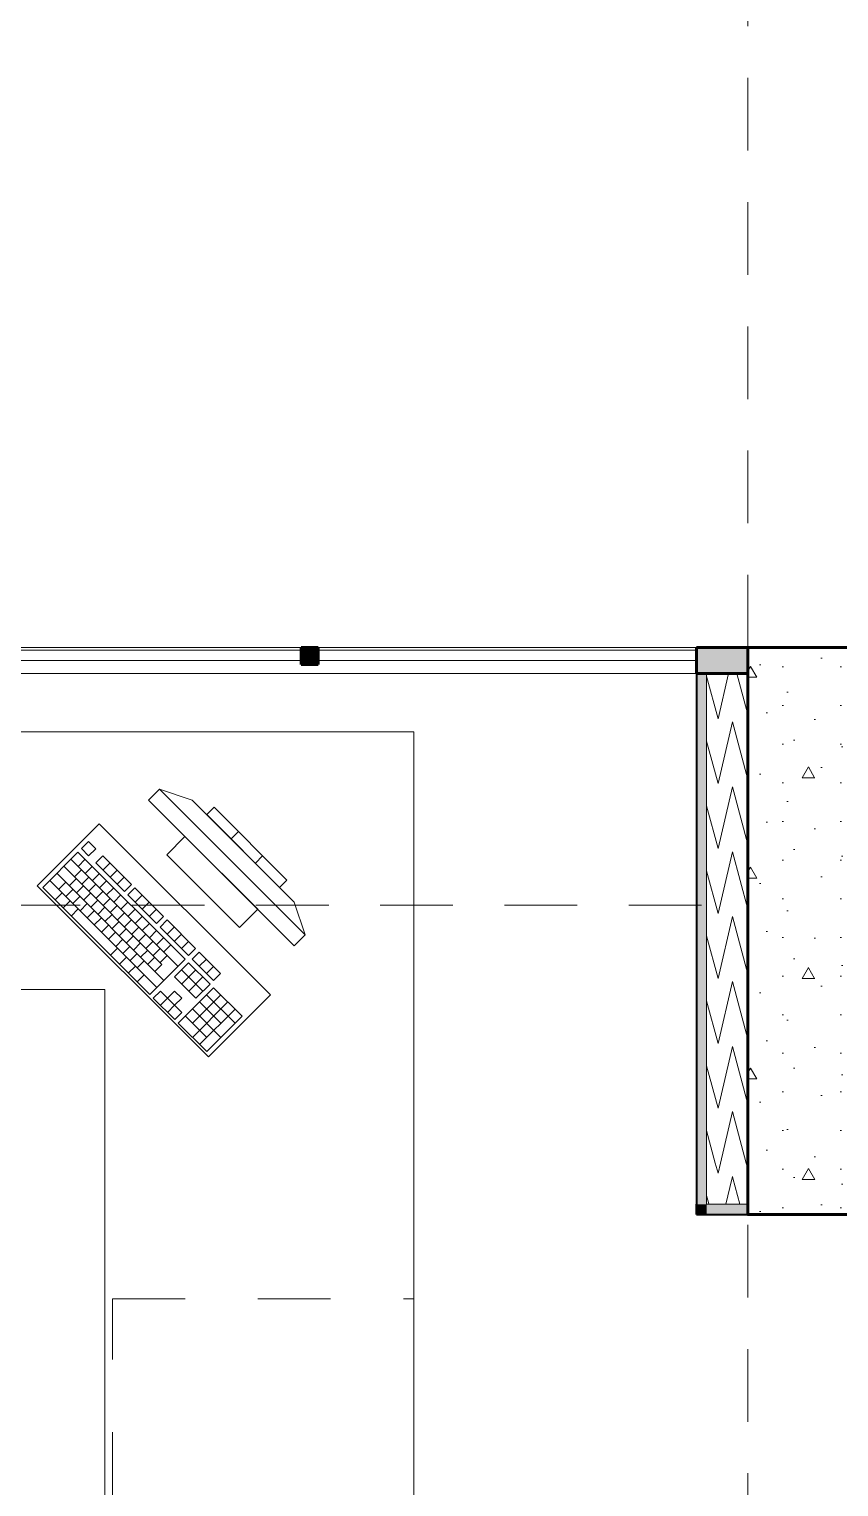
# Model space of a CAD drawing. Header units: inches. Extents: x -38 to 5698, y -33 to 92.
# Drawn here: x 114.175 to 115.746, y 15.771 to 18.6 of the extents above; entities that cross this region are included whole.
import ezdxf

# ---------------------------------------------------------------- set-up
doc = ezdxf.new("R2010")
doc.units = ezdxf.units.IN
doc.header["$MEASUREMENT"] = 0
doc.set_wipeout_variables(frame=1)
for name, pattern in [('Hidden Line', [0.195611, 0.141111, -0.0545]), ('Rayas', [0.282222, 0.141111, -0.141111]), ('Wipeout_Contour', [1, 0, -1])]:
    doc.linetypes.add(name, pattern=pattern)
for name, color, linetype in [('02 _ ARQ _ ZON _ Espacio.3D', 7, 'Continuous'), ('08 _ STR _ EXT _ 06 Columnas', 7, 'Continuous'), ('08 _ STR _ EXT _ 09 Vigas', 7, 'Continuous'), ('Acabado - Muros', 7, 'Continuous'), ('Estructura - 04 MURO', 253, 'Continuous'), ('Interior - Mobiliario', 7, 'Continuous')]:
    doc.layers.add(name, color=color, linetype=linetype)

# ---------------------------------------------------------------- blocks, each defined once
blk = doc.blocks.new('*X53', base_point=(804.059, 0))
at = {"layer": 'Estructura - 04 MURO', "color": 9, "linetype": 'Continuous', "lineweight": 5}
for p, q in [((827.0658, 16.3998), (827.0712, 16.38)), ((827.0712, 16.38), (827.0758, 16.3998)), ((827.1258, 16.3998), (827.1265, 16.3973)), ((827.0978, 16.3686), (827.099, 16.3739)), ((827.099, 16.3739), (827.0999, 16.3707)), ((827.049, 16.3367), (827.0526, 16.3234))]:
    blk.add_line(p, q, dxfattribs=at)
blk = doc.blocks.new('*X54', base_point=(804.059, 0))
at = {"layer": 'Estructura - 04 MURO', "color": 9, "linetype": 'Continuous', "lineweight": 5}
for p, q in [((827.1265, 16.3973), (827.129, 16.3881)), ((827.0865, 16.3198), (827.0978, 16.3686)), ((827.0999, 16.3707), (827.1135, 16.3198)), ((827.0526, 16.3234), (827.0535, 16.3198))]:
    blk.add_line(p, q, dxfattribs=at)
blk = doc.blocks.new('*X55', base_point=(804.059, 0))
at = {"layer": 'Estructura - 04 MURO', "color": 9, "linetype": 'Continuous', "lineweight": 5}
for p, q in [((827.049, 17.3447), (827.0712, 17.262)), ((827.0712, 17.262), (827.0916, 17.35)), ((827.1076, 17.35), (827.129, 17.2701)), ((827.0712, 17.136), (827.099, 17.2559)), ((827.099, 17.2559), (827.129, 17.1441)), ((827.049, 17.2187), (827.0712, 17.136)), ((827.0712, 17.01), (827.099, 17.1299)), ((827.099, 17.1299), (827.129, 17.0181)), ((827.049, 17.0927), (827.0712, 17.01)), ((827.0712, 16.884), (827.099, 17.0039)), ((827.099, 17.0039), (827.129, 16.8921)), ((827.049, 16.9667), (827.0712, 16.884)), ((827.0712, 16.758), (827.099, 16.8779)), ((827.099, 16.8779), (827.129, 16.7661)), ((827.049, 16.8407), (827.0712, 16.758)), ((827.0712, 16.632), (827.099, 16.7519)), ((827.099, 16.7519), (827.129, 16.6401)), ((827.049, 16.7147), (827.0712, 16.632)), ((827.0712, 16.506), (827.099, 16.6259)), ((827.099, 16.6259), (827.129, 16.5141)), ((827.049, 16.5887), (827.0712, 16.506)), ((827.0758, 16.3998), (827.099, 16.4999)), ((827.099, 16.4999), (827.1258, 16.3998)), ((827.049, 16.4627), (827.0658, 16.3998))]:
    blk.add_line(p, q, dxfattribs=at)

msp = doc.modelspace()

# ---------------------------------------------------------------- hatches: boundary and pattern name
at = {"layer": '08 _ STR _ EXT _ 06 Columnas', "linetype": 'Continuous', "lineweight": 9}
h = msp.add_hatch(dxfattribs=at)
h.set_pattern_fill('HORMIGÓN_EN_MASA_0002', style=0, pattern_type=2)
h.set_pattern_definition([(0, (92.5, 3e-09), (0, 0.3897114), [0.024375, -0.200625]), (0, (92.6125, 0.19486), (0, 0.3897114), [0.024375, -0.200625]), (60, (92.5, 3e-09), (-0.3375, 0.1948557), [0.024375, -0.200625]), (60, (92.725, 3e-09), (-0.3375, 0.1948557), [0.024375, -0.200625]), (120, (92.5244, 3e-09), (0.3375, 0.1948557), [0.024375, -0.200625]), (120, (92.7494, 3e-09), (0.3375, 0.1948557), [0.024375, -0.200625]), (0, (92.500015, 0.0375), (0, 0.075), [0, -0.075, 0, -0.1125]), (45, (92.537515, 0.0375), (-0.053033, 0.053033), [0, -0.05625, 0, -0.09375])])
h.paths.add_polyline_path([(116.67, 17.4), (115.57, 17.4), (115.57, 16.2998), (116.07, 16.2999), (116.07, 16.9), (116.67, 16.9001)])
at = {"layer": 'Estructura - 04 MURO', "linetype": 'Continuous', "lineweight": 9}
for points in [[(115.47, 16.3198), (115.47, 16.2998), (115.49, 16.3198)], [(115.49, 16.3198), (115.47, 16.2998), (115.49, 16.2998), (115.49, 16.3198)], [(115.49, 16.2998), (115.57, 16.2998), (115.57, 16.3198), (115.49, 16.3198)]]:
    msp.add_hatch(color=252, dxfattribs=at).paths.add_polyline_path(points)

# ---------------------------------------------------------------- linework, layer by layer
at = {"layer": '02 _ ARQ _ ZON _ Espacio.3D', "color": 254, "linetype": 'Continuous', "lineweight": 0, "flags": 128}
msp.add_lwpolyline([(143.92, 29.7), (115.57, 29.7), (112.57, 29.7), (112.57, 17.4), (137.07, 17.4)], dxfattribs=at)
msp.add_lwpolyline([(104.8201, 17.35), (104.8201, 6.45), (117.6487, 6.4499), (117.6487, 7.7), (117.7931, 7.7), (117.793, 6.45), (122.1232, 6.45), (122.1232, 7.7), (122.57, 7.7), (122.57, 16.9), (122.57, 17.4), (116.67, 17.4), (116.67, 16.9), (116.07, 16.9), (116.07, 16.2999), (115.57, 16.2999), (115.57, 17.4), (112.57, 17.4), (112.57, 16.0999), (108.57, 16.0998), (108.57, 17.35)], close=True, dxfattribs=at)
at = {"layer": '08 _ STR _ EXT _ 06 Columnas', "color": 7, "linetype": 'Continuous', "lineweight": 60, "flags": 128}
msp.add_lwpolyline([(116.67, 17.4), (115.57, 17.4), (115.57, 16.2998), (116.07, 16.2999), (116.07, 16.9), (116.67, 16.9001)], close=True, dxfattribs=at)
at = {"layer": '08 _ STR _ EXT _ 09 Vigas', "color": 251, "linetype": 'Hidden Line', "lineweight": 13}
for p, q in [((115.57, 17.4), (115.57, 29.7)), ((109.07, 16.9), (115.57, 16.9)), ((115.57, 7.7), (115.57, 16.9))]:
    msp.add_line(p, q, dxfattribs=at)
at = {"layer": 'Acabado - Muros', "color": 7, "linetype": 'Continuous', "lineweight": 60}
msp.add_line((115.57, 17.4), (115.57, 17.35), dxfattribs=at)
at = {"layer": 'Estructura - 04 MURO', "color": 143, "linetype": 'Continuous', "lineweight": 5}
for p, q in [((115.49, 17.35), (115.49, 16.3998)), ((115.49, 16.3998), (115.49, 16.3198)), ((115.49, 16.3998), (115.49, 16.3198)), ((115.49, 16.3198), (115.57, 16.3198))]:
    msp.add_line(p, q, dxfattribs=at)
at = {"layer": 'Estructura - 04 MURO', "color": 143, "linetype": 'Continuous', "lineweight": 5, "flags": 128}
msp.add_lwpolyline([(115.49, 17.35), (115.57, 17.35)], dxfattribs=at)
at = {"layer": 'Estructura - 04 MURO', "color": 7, "linetype": 'Continuous', "lineweight": 40, "flags": 128}
for points in [[(115.47, 16.2998), (115.47, 16.3198)], [(115.47, 16.2998), (115.57, 16.2998)]]:
    msp.add_lwpolyline(points, dxfattribs=at)
at = {"layer": 'Interior - Mobiliario', "color": 175, "linetype": 'Continuous', "lineweight": 13}
for p, q in [((114.4282, 17.1254), (114.407, 17.1042)), ((114.711, 16.8426), (114.4282, 17.1254)), ((114.4282, 17.1254), (114.4918, 17.1042)), ((114.407, 17.1042), (114.6898, 16.8214)), ((114.4918, 17.1042), (114.6898, 16.9062)), ((114.5343, 17.0901), (114.5201, 17.0759)), ((114.6757, 16.9486), (114.5343, 17.0901)), ((114.5201, 17.0759), (114.6615, 16.9345)), ((114.4777, 17.0335), (114.4423, 16.9981)), ((114.6191, 16.8921), (114.4777, 17.0335)), ((114.5673, 17.0288), (114.5814, 17.0429)), ((114.2702, 17.0031), (114.2017, 16.9345)), ((114.478, 16.7954), (114.2702, 17.0031)), ((114.2908, 17.0237), (114.2771, 17.01)), ((114.2771, 17.01), (114.2909, 16.9961)), ((114.3047, 17.0098), (114.2908, 17.0237)), ((114.2909, 16.9961), (114.3047, 17.0098)), ((114.2428, 16.9757), (114.4332, 16.7853)), ((114.2565, 16.9894), (114.4642, 16.7817)), ((114.2704, 16.9755), (114.2841, 16.9893)), ((114.2842, 16.9617), (114.2979, 16.9754)), ((114.3185, 16.996), (114.3048, 16.9823)), ((114.3048, 16.9823), (114.3602, 16.9269)), ((114.3739, 16.9406), (114.3185, 16.996)), ((114.3186, 16.9684), (114.3324, 16.9821)), ((114.4423, 16.9981), (114.5838, 16.8567)), ((114.6144, 16.9816), (114.6285, 16.9958)), ((114.2154, 16.9482), (114.4231, 16.7405)), ((114.2291, 16.962), (114.4368, 16.7543)), ((114.2327, 16.9309), (114.2464, 16.9447)), ((114.2533, 16.9377), (114.267, 16.9514)), ((114.2636, 16.9549), (114.2773, 16.9686)), ((114.2774, 16.9411), (114.2911, 16.9548)), ((114.2981, 16.9478), (114.3118, 16.9616)), ((114.3119, 16.934), (114.3256, 16.9477)), ((114.3325, 16.9546), (114.3462, 16.9683)), ((114.3463, 16.9407), (114.36, 16.9544)), ((114.6615, 16.9345), (114.6757, 16.9486)), ((114.2017, 16.9345), (114.4094, 16.7268)), ((114.2259, 16.9103), (114.2396, 16.924)), ((114.2465, 16.9171), (114.2603, 16.9308)), ((114.2604, 16.9032), (114.2741, 16.917)), ((114.2672, 16.9239), (114.2809, 16.9376)), ((114.281, 16.91), (114.2947, 16.9237)), ((114.2913, 16.9272), (114.305, 16.9409)), ((114.3051, 16.9134), (114.3188, 16.9271)), ((114.3258, 16.9202), (114.3395, 16.9339)), ((114.3396, 16.9063), (114.3533, 16.92)), ((114.3602, 16.9269), (114.3739, 16.9406)), ((114.3808, 16.9337), (114.3671, 16.92)), ((114.3671, 16.92), (114.4225, 16.8646)), ((114.4362, 16.8783), (114.3808, 16.9337)), ((114.381, 16.9061), (114.3947, 16.9198)), ((114.2415, 16.8947), (114.2552, 16.9084)), ((114.2571, 16.8791), (114.2708, 16.8929)), ((114.2742, 16.8894), (114.288, 16.9031)), ((114.2881, 16.8755), (114.3018, 16.8893)), ((114.2949, 16.8962), (114.3086, 16.9099)), ((114.3087, 16.8823), (114.3224, 16.8961)), ((114.319, 16.8995), (114.3327, 16.9132)), ((114.3328, 16.8857), (114.3465, 16.8994)), ((114.3535, 16.8925), (114.3672, 16.9062)), ((114.3673, 16.8786), (114.381, 16.8923)), ((114.3948, 16.8923), (114.4085, 16.906)), ((114.4086, 16.8784), (114.4224, 16.8921)), ((114.5838, 16.8567), (114.6191, 16.8921)), ((114.711, 16.8426), (114.6898, 16.9062)), ((114.3019, 16.8617), (114.3156, 16.8754)), ((114.3158, 16.8479), (114.3295, 16.8616)), ((114.3226, 16.8685), (114.3363, 16.8822)), ((114.3364, 16.8546), (114.3501, 16.8684)), ((114.3467, 16.8718), (114.3604, 16.8855)), ((114.3605, 16.858), (114.3742, 16.8717)), ((114.3812, 16.8648), (114.3949, 16.8785)), ((114.395, 16.8509), (114.4087, 16.8646)), ((114.4225, 16.8646), (114.4362, 16.8783)), ((114.4431, 16.8714), (114.4294, 16.8576)), ((114.4985, 16.816), (114.4431, 16.8714)), ((114.3296, 16.834), (114.3433, 16.8477)), ((114.3435, 16.8202), (114.3572, 16.8339)), ((114.3503, 16.8408), (114.364, 16.8545)), ((114.3641, 16.8269), (114.3778, 16.8407)), ((114.3744, 16.8441), (114.3881, 16.8578)), ((114.3882, 16.8303), (114.4019, 16.844)), ((114.4021, 16.8164), (114.4158, 16.8301)), ((114.4088, 16.8371), (114.4226, 16.8508)), ((114.4227, 16.8232), (114.4364, 16.8369)), ((114.4294, 16.8576), (114.4848, 16.8022)), ((114.4433, 16.8438), (114.457, 16.8575)), ((114.4571, 16.8299), (114.4708, 16.8437)), ((114.471, 16.8161), (114.4847, 16.8298)), ((114.6898, 16.8214), (114.711, 16.8426)), ((114.3332, 16.803), (114.3469, 16.8167)), ((114.3573, 16.8063), (114.371, 16.82)), ((114.3712, 16.7925), (114.3849, 16.8062)), ((114.378, 16.8131), (114.3917, 16.8268)), ((114.3918, 16.7993), (114.4055, 16.813)), ((114.4159, 16.8026), (114.4296, 16.8163)), ((114.4298, 16.7887), (114.4435, 16.8024)), ((114.4365, 16.8094), (114.4503, 16.8231)), ((114.4848, 16.8022), (114.4985, 16.816)), ((114.5054, 16.809), (114.4917, 16.7953)), ((114.547, 16.7675), (114.5054, 16.809)), ((114.3505, 16.7857), (114.3642, 16.7994)), ((114.3678, 16.7684), (114.3816, 16.7821)), ((114.385, 16.7786), (114.3987, 16.7923)), ((114.4057, 16.7854), (114.4194, 16.7991)), ((114.4094, 16.7268), (114.478, 16.7954)), ((114.4195, 16.7716), (114.4332, 16.7853)), ((114.4849, 16.7885), (114.4574, 16.761)), ((114.4712, 16.7748), (114.5127, 16.7332)), ((114.4713, 16.7472), (114.4987, 16.7746)), ((114.5264, 16.7469), (114.4849, 16.7885)), ((114.4917, 16.7953), (114.5333, 16.7538)), ((114.5056, 16.7815), (114.5193, 16.7952)), ((114.5194, 16.7676), (114.5331, 16.7813)), ((114.3852, 16.7511), (114.3989, 16.7648)), ((114.4574, 16.761), (114.499, 16.7195)), ((114.4851, 16.7333), (114.5126, 16.7608)), ((114.499, 16.7195), (114.5264, 16.7469)), ((114.5333, 16.7538), (114.547, 16.7675)), ((114.43, 16.7336), (114.4163, 16.7199)), ((114.4163, 16.7199), (114.4579, 16.6784)), ((114.4439, 16.7198), (114.43, 16.7336)), ((114.4302, 16.7061), (114.4439, 16.7198)), ((114.4576, 16.7335), (114.4439, 16.7198)), ((114.4439, 16.7198), (114.4577, 16.7059)), ((114.4714, 16.7196), (114.4576, 16.7335)), ((114.4577, 16.7059), (114.4714, 16.7196)), ((114.5333, 16.74), (114.4648, 16.6714)), ((114.4923, 16.6713), (114.5472, 16.7262)), ((114.5196, 16.7263), (114.575, 16.6709)), ((114.5887, 16.6846), (114.5333, 16.74)), ((114.444, 16.6922), (114.4577, 16.7059)), ((114.4716, 16.6921), (114.4577, 16.7059)), ((114.4579, 16.6784), (114.4716, 16.6921)), ((114.4922, 16.6989), (114.5476, 16.6435)), ((114.4925, 16.6437), (114.561, 16.7123)), ((114.5059, 16.7126), (114.5475, 16.671)), ((114.5063, 16.6299), (114.5749, 16.6985)), ((114.4648, 16.6714), (114.5202, 16.616)), ((114.4785, 16.6851), (114.52, 16.6436)), ((114.5202, 16.616), (114.5887, 16.6846))]:
    msp.add_line(p, q, dxfattribs=at)
at = {"layer": 'Interior - Mobiliario', "color": 175, "linetype": 'Rayas', "lineweight": 13}
for p, q in [((114.3371, 15.7365), (114.3371, 16.1365)), ((114.3371, 16.1365), (114.9221, 16.1365))]:
    msp.add_line(p, q, dxfattribs=at)
at = {"layer": 'Interior - Mobiliario', "color": 175, "linetype": 'Continuous', "lineweight": 13, "flags": 128}
for points in [[(114.9221, 17.2365), (114.9221, 15.7365), (114.3221, 15.7365), (114.3221, 16.7365), (113.6221, 16.7365), (113.6221, 17.2365)], [(114.3115, 17.0582), (114.1913, 16.938), (114.5237, 16.6057), (114.6439, 16.7259)]]:
    msp.add_lwpolyline(points, close=True, dxfattribs=at)

# ---------------------------------------------------------------- block references
at = {"layer": 'Estructura - 04 MURO', "color": 7, "lineweight": 80}
for name in ['*X55', '*X53', '*X54']:
    msp.add_blockref(name, (92.5, 0), dxfattribs=at)

# ---------------------------------------------------------------- next in the draw order: wipeouts: each hides what was drawn before it
at = {"color": 254, "linetype": 'Wipeout_Contour', "lineweight": 0, "ltscale": 4953.447183}
msp.add_wipeout([(114.7035, 17.4), (112.57, 17.4), (112.57, 17.35), (114.72, 17.35), (114.72, 17.367), (114.7035, 17.367)], dxfattribs=at).dxf.layer = 'Acabado - Muros'

# ---------------------------------------------------------------- next in the draw order: linework, layer by layer
at = {"layer": 'Acabado - Muros', "color": 251, "linetype": 'Continuous', "lineweight": 13, "flags": 128}
msp.add_lwpolyline([(112.57, 17.4), (114.7035, 17.4)], dxfattribs=at)

# ---------------------------------------------------------------- next in the draw order: wipeouts: each hides what was drawn before it
at = {"color": 254, "linetype": 'Wipeout_Contour', "lineweight": 0, "ltscale": 4961.252116}
msp.add_wipeout([(114.7365, 17.367), (114.72, 17.367), (114.72, 17.35), (115.47, 17.35), (115.47, 17.4), (114.7365, 17.4)], dxfattribs=at).dxf.layer = 'Acabado - Muros'

# ---------------------------------------------------------------- next in the draw order: hatches: boundary and pattern name
at = {"layer": 'Estructura - 04 MURO', "linetype": 'Continuous', "lineweight": 9}
msp.add_hatch(color=252, dxfattribs=at).paths.add_polyline_path([(115.49, 16.3198), (115.49, 17.35), (115.47, 17.35), (115.47, 16.3198)])

# ---------------------------------------------------------------- next in the draw order: linework, layer by layer
at = {"layer": 'Acabado - Muros', "color": 7, "linetype": 'Continuous', "lineweight": 60}
msp.add_line((115.57, 17.35), (115.47, 17.35), dxfattribs=at)
at = {"layer": 'Acabado - Muros', "color": 251, "linetype": 'Continuous', "lineweight": 13, "flags": 128}
for points in [[(114.7365, 17.4), (115.47, 17.4)], [(112.57, 17.35), (114.72, 17.35), (115.47, 17.35)]]:
    msp.add_lwpolyline(points, dxfattribs=at)
at = {"layer": 'Estructura - 04 MURO', "color": 7, "linetype": 'Continuous', "lineweight": 40, "flags": 128}
for points in [[(115.47, 17.35), (115.49, 17.35)], [(115.47, 17.35), (115.47, 16.3198)]]:
    msp.add_lwpolyline(points, dxfattribs=at)

# ---------------------------------------------------------------- next in the draw order: wipeouts: each hides what was drawn before it
at = {"color": 254, "linetype": 'Wipeout_Contour', "lineweight": 0, "ltscale": 3301.516104}
msp.add_wipeout([(114.7035, 17.395), (112.57, 17.395), (112.57, 17.375), (114.7035, 17.375)], dxfattribs=at).dxf.layer = 'Acabado - Muros'

# ---------------------------------------------------------------- next in the draw order: linework, layer by layer
at = {"layer": 'Acabado - Muros', "color": 7, "linetype": 'Continuous', "lineweight": 60}
msp.add_line((114.7035, 17.4), (114.7035, 17.367), dxfattribs=at)
at = {"layer": 'Acabado - Muros', "color": 7, "linetype": 'Continuous', "lineweight": 13, "flags": 128}
msp.add_lwpolyline([(114.7035, 17.395), (114.7035, 17.375), (112.57, 17.375), (112.57, 17.395)], close=True, dxfattribs=at)

# ---------------------------------------------------------------- next in the draw order: wipeouts: each hides what was drawn before it
at = {"color": 254, "linetype": 'Wipeout_Contour', "lineweight": 0, "ltscale": 3307.380805}
msp.add_wipeout([(115.47, 17.395), (114.7365, 17.395), (114.7365, 17.375), (115.47, 17.375)], dxfattribs=at).dxf.layer = 'Acabado - Muros'

# ---------------------------------------------------------------- next in the draw order: hatches: boundary and pattern name
at = {"layer": 'Acabado - Muros', "linetype": 'Continuous', "lineweight": 0}
for points in [[(114.7365, 17.367), (114.7365, 17.4), (114.7035, 17.4), (114.7035, 17.367)], [(115.47, 17.4), (115.47, 17.35), (115.57, 17.35), (115.57, 17.4)]]:
    msp.add_hatch(color=254, dxfattribs=at).paths.add_polyline_path(points)

# ---------------------------------------------------------------- next in the draw order: linework, layer by layer
at = {"layer": '08 _ STR _ EXT _ 09 Vigas', "color": 251, "linetype": 'Hidden Line', "lineweight": 13}
msp.add_line((102.07, 17.4), (122.57, 17.4), dxfattribs=at)
at = {"layer": 'Acabado - Muros', "color": 7, "linetype": 'Continuous', "lineweight": 60}
for p, q in [((114.7365, 17.4), (114.7035, 17.4)), ((114.7365, 17.4), (114.7365, 17.367)), ((115.47, 17.4), (115.47, 17.35)), ((115.57, 17.4), (115.47, 17.4)), ((114.7365, 17.367), (114.7035, 17.367))]:
    msp.add_line(p, q, dxfattribs=at)
at = {"layer": 'Acabado - Muros', "color": 7, "linetype": 'Continuous', "lineweight": 13, "flags": 128}
msp.add_lwpolyline([(115.47, 17.395), (115.47, 17.375), (114.7365, 17.375), (114.7365, 17.395)], close=True, dxfattribs=at)

doc.saveas('drawing.dxf')
